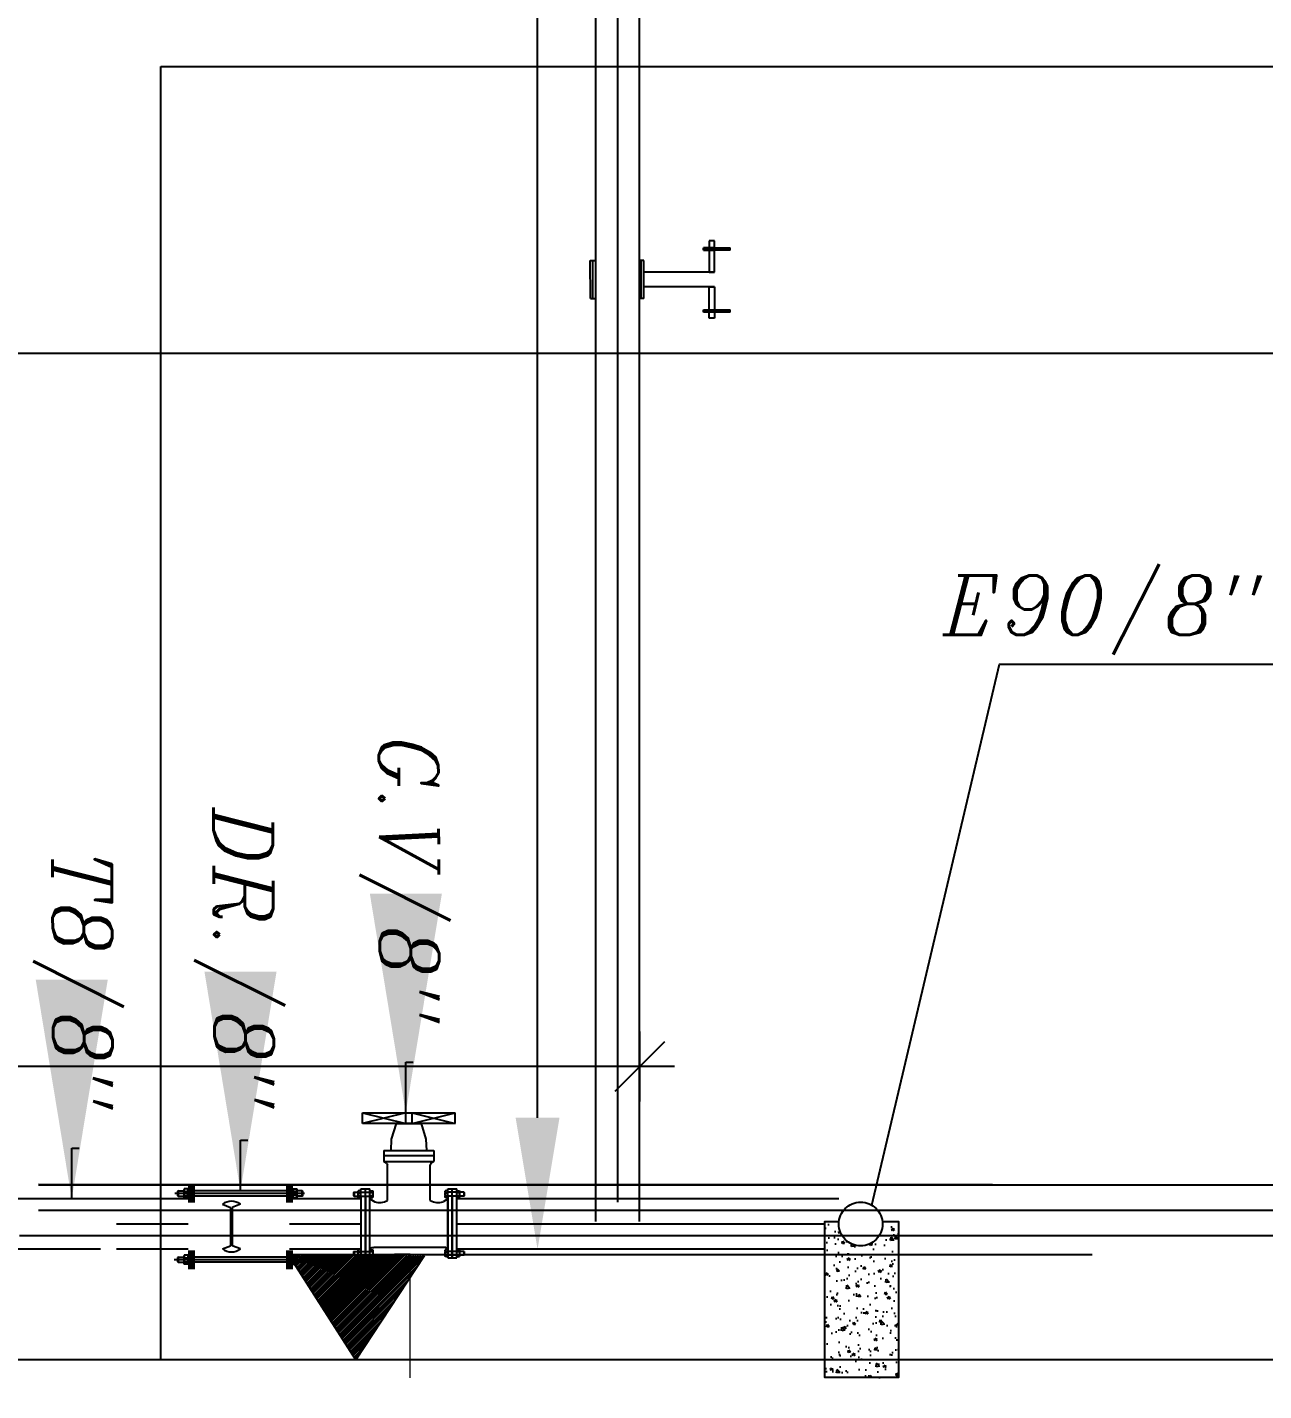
# Model space of a CAD drawing. Extents: x 152000 to 152174, y 158796 to 159332.
# Drawn here: x 152056.856 to 152059.677, y 159119.305 to 159122.414 of the extents above; entities that cross this region are included whole.
import ezdxf

# ---------------------------------------------------------------- set-up
doc = ezdxf.new("R2010")
doc.units = 0
doc.header["$LTSCALE"] = 3
doc.header["$MEASUREMENT"] = 0
doc.header["$PDMODE"] = 2
doc.header["$PDSIZE"] = 0.03
doc.linetypes.add('AUSGEZOGEN', pattern=[0])
doc.linetypes.add('CENTER', pattern=[2, 1.25, -0.25, 0.25, -0.25])
doc.layers.get('0').update_dxf_attribs({"linetype": 'CONTINUOUS'})
doc.layers.get('DEFPOINTS').update_dxf_attribs({"linetype": 'CONTINUOUS'})
doc.layers.add('BEAM', color=6, linetype='CONTINUOUS', lineweight=13)
doc.layers.add('LAND CORNERS', color=255, linetype='CONTINUOUS', lineweight=25)
for name, color, linetype in [('CENTER', 8, 'CENTER'), ('DIM', 144, 'CONTINUOUS'), ('EBENE0', 7, 'AUSGEZOGEN'), ('MECH', 6, 'CONTINUOUS'), ('NUMBERS', 6, 'CONTINUOUS'), ('TEXTS', 1, 'CONTINUOUS')]:
    doc.layers.add(name, color=color, linetype=linetype)
doc.styles.add('italic', font='italicc.shx', dxfattribs={"height": 0.4})
doc.styles.add('ROMAND10', font='ROMAND.shx', dxfattribs={"height": 0.2})
doc.dimstyles.new('1-100-layout', dxfattribs={"dimtxt": 0.2, "dimasz": 0.08, "dimexe": 0.18, "dimexo": 0.0625, "dimgap": 0.05, "dimtad": 1, "dimzin": 12, "dimdsep": 46, "dimtxsty": 'ROMAND10', "dimblk": '2', "dimcen": 0, "dimdle": 0.15, "dimse1": 1, "dimse2": 1, "dimclrd": 256, "dimclre": 9, "dimclrt": 1, "dimazin": 0, "dimtfac": 1, "dimtix": 1, "dimtofl": 0, "dimtmove": 2, "dimatfit": 0, "dimldrblk": '2', "dimfxl": 1, "dimtolj": 1, "dimtzin": 0, "dimlwd": -1, "dimlwe": -1, "dimarcsym": 0})
doc.dimstyles.new('mais 1-100 plan', dxfattribs={"dimtxt": 0.25, "dimasz": 0.1635, "dimexe": 0.18, "dimexo": 0.0625, "dimgap": 0, "dimtad": 1, "dimzin": 0, "dimdsep": 46, "dimtxsty": 'Standard', "dimblk": 'OBLIQUE', "dimcen": 0, "dimse1": 1, "dimse2": 1, "dimclrd": 8, "dimclrt": 4, "dimadec": 0, "dimazin": 0, "dimtfac": 1, "dimtix": 1, "dimtofl": 0, "dimtmove": 0, "dimatfit": 3, "dimldrblk": 'OBLIQUE', "dimfxl": 0.18, "dimtolj": 1, "dimtzin": 0, "dimarcsym": 0})
doc.dimstyles.get("Standard").update_dxf_attribs({"dimtxt": 0.7, "dimasz": 0.5, "dimexe": 4.572, "dimexo": 1.5875, "dimgap": 0.01, "dimtad": 1, "dimzin": 0, "dimdsep": 46, "dimtxsty": 'Standard', "dimcen": 2.286, "dimse1": 1, "dimse2": 1, "dimsd1": 1, "dimsd2": 1, "dimadec": 0, "dimazin": 0, "dimtfac": 1, "dimtdec": 4, "dimtofl": 0, "dimtmove": 0, "dimatfit": 3, "dimfxl": 1, "dimtolj": 1, "dimtzin": 0, "dimarcsym": 0})

# ---------------------------------------------------------------- blocks, each defined once
blk = doc.blocks.new('SUPP')
at = {"layer": 'CENTER', "linetype": 'CENTER'}
for p, q in [((162361.392, 176224.452), (162361.283, 176224.452)), ((162361.283, 176224.452), (162361.283, 176224.43)), ((162361.283, 176224.43), (162361.283, 176224.452)), ((162361.283, 176224.452), (162361.545, 176224.452)), ((162361.283, 176224.43), (162361.392, 176224.43)), ((162361.545, 176224.43), (162361.283, 176224.43)), ((162361.545, 176224.43), (162361.545, 176224.452)), ((162361.392, 176224.213), (162361.077, 176224.213)), ((162361.392, 176224.068), (162361.077, 176224.068)), ((162361.283, 176223.821), (162361.283, 176223.844)), ((162361.283, 176223.844), (162361.545, 176223.844)), ((162361.545, 176223.821), (162361.283, 176223.821)), ((162361.545, 176223.821), (162361.545, 176223.844))]:
    blk.add_line(p, q, dxfattribs=at)
for points in [[(162361.392, 176224.52), (162361.339, 176224.52), (162361.339, 176224.213), (162361.392, 176224.213)], [(162361.392, 176223.762), (162361.339, 176223.762), (162361.339, 176224.068), (162361.392, 176224.068)]]:
    blk.add_lwpolyline(points, close=True, dxfattribs=at)
blk = doc.blocks.new('*D145')
at = {"layer": 'DEFPOINTS', "color": 0, "transparency": 16777216}
for p in [(152058.0204, 159138.6748), (152058.0848, 159138.6748), (152057.8362, 159119.6271)]:
    blk.add_point(p, dxfattribs=at)
at = {"layer": 'LAND CORNERS', "color": 2, "lineweight": -2, "transparency": 16777216}
blk.add_line((152058.0204, 159119.9271), (152058.0204, 159138.3748), dxfattribs=at)
at = {"layer": 'LAND CORNERS', "color": 2, "transparency": 16777216}
for points in [[(152057.9704, 159138.3748), (152058.0704, 159138.3748), (152058.0204, 159138.6748)], [(152057.9704, 159119.9271), (152058.0704, 159119.9271), (152058.0204, 159119.6271)]]:
    blk.add_solid(points, dxfattribs=at)
at = {"layer": 'LAND CORNERS', "color": 2, "transparency": 16777216, "insert": (152057.8454, 159129.151), "char_height": 0.25, "attachment_point": 5, "rotation": 90}
blk.add_mtext('\\A1;19.05', dxfattribs=at)
blk = doc.blocks.new('_OBLIQUE')
at = {"color": 0, "linetype": 'ByBlock'}
blk.add_line((-0.5, -0.5), (0.5, 0.5), dxfattribs=at)
blk = doc.blocks.new('2')
for p, q in [((0, 1), (0, -1)), ((0.707, 0.707), (-0.707, -0.707)), ((1, 0), (-1, 0))]:
    blk.add_line(p, q)
blk = doc.blocks.new('*D149')
at = {"layer": 'DEFPOINTS', "color": 0, "transparency": 16777216}
for p in [(152054.7458, 159120.0439), (152054.7458, 159119.7423), (152058.253, 159119.6908)]:
    blk.add_point(p, dxfattribs=at)
at = {"layer": 'TEXTS', "transparency": 16777216}
blk.add_line((152058.173, 159120.0439), (152054.8258, 159120.0439), dxfattribs=at)
at = {"layer": 'TEXTS', "transparency": 16777216, "xscale": 0.08, "yscale": 0.08, "zscale": 0.08, "rotation": 180}
blk.add_blockref('2', (152054.7458, 159120.0439), dxfattribs=at)
at = {"layer": 'TEXTS', "transparency": 16777216, "xscale": 0.08, "yscale": 0.08, "zscale": 0.08}
blk.add_blockref('2', (152058.253, 159120.0439), dxfattribs=at)
at = {"layer": 'TEXTS', "color": 1, "transparency": 16777216, "insert": (152056.4994, 159120.1939), "char_height": 0.2, "attachment_point": 5, "style": 'ROMAND10'}
blk.add_mtext('\\A1;3.51', dxfattribs=at)
blk = doc.blocks.new('*D156')
at = {"layer": 'DEFPOINTS', "color": 0, "transparency": 16777216}
for p in [(152067.0555, 159119.9511), (152056.5608, 159119.2751), (152067.0555, 159118.7318)]:
    blk.add_point(p, dxfattribs=at)
at = {"layer": 'LAND CORNERS', "color": 2, "lineweight": -2, "transparency": 16777216}
blk.add_line((152056.8608, 159118.7318), (152066.7555, 159118.7318), dxfattribs=at)
at = {"layer": 'LAND CORNERS', "color": 2, "transparency": 16777216}
for points in [[(152056.8608, 159118.7818), (152056.8608, 159118.6818), (152056.5608, 159118.7318)], [(152066.7555, 159118.7818), (152066.7555, 159118.6818), (152067.0555, 159118.7318)]]:
    blk.add_solid(points, dxfattribs=at)
at = {"layer": 'LAND CORNERS', "color": 2, "transparency": 16777216, "insert": (152061.8081, 159118.9068), "char_height": 0.25, "attachment_point": 5}
blk.add_mtext('\\A1;10.49', dxfattribs=at)

msp = doc.modelspace()

# ---------------------------------------------------------------- hatches: boundary and pattern name
h = msp.add_hatch()
h.set_pattern_fill('AR-CONC', color=256, scale=0.008426, style=0)
h.set_pattern_definition([(130, (151985.55289, 158703.002355), (-0.0604350176, -0.005287379), [0.006319361, -0.0695129755]), (185, (151985.55289, 158703.002355), (0.011690931, 0.063378319), [0.005055489, -0.05561038]), (79.5486, (151985.547856, 158703.001915), (-0.0487441315, 0.058090902), [0.005370631, -0.059076939]), (133.8158, (151985.55289, 158703.01921), (-0.089923759, -0.013946326), [0.009479042, -0.104269463]), (83.3644, (151985.5454, 158703.018045), (-0.078752952, 0.082077372), [0.008055946, -0.088615394]), (188.8158, (151985.55289, 158703.01921), (-0.078752888, 0.082077433), [0.007583234, -0.08341557]), (159, (151985.544466, 158703.014994), (-0.050294285, -0.033923924), [0.006319361, -0.0695129755]), (214, (151985.544466, 158703.014994), (-0.0205013, 0.061099803), [0.005055489, -0.05561038]), (108.5486, (151985.540275, 158703.012167), (-0.070795606, 0.027175824), [0.005370631, -0.059076939]), (142.5, (151985.552892, 158703.002355), (-0.0010245669, 0.028049021), [0, -0.0549363152, 0, -0.056452962, 0, -0.0558210258]), (172.5, (151985.552892, 158703.002355), (-0.022165753, 0.033232402), [0, -0.032186614, 0, -0.053672443, 0, -0.0212751834]), (212.5, (151985.571682, 158703.002355), (-0.044978892, -0.0019004318), [0, -0.021064538, 0, -0.0657213587, 0, -0.0872071875]), (222.5, (151985.580108, 158703.002355), (-0.049138189, 0.008434661), [0, -0.0273838994, 0, -0.043645723, 0, -0.061929742])])
edge = h.paths.add_edge_path()
edge.add_line((152058.84402, 159119.69078), (152058.80704, 159119.69078))
edge.add_arc((152058.75741, 159119.68472), 0.05, 0, 6.96846, ccw=False)
edge.add_arc((152058.75741, 159119.68472), 0.05, -180, 0, ccw=False)
edge.add_arc((152058.75741, 159119.68472), 0.05, 173.03154, 180, ccw=False)
edge.add_line((152058.70778, 159119.69078), (152058.6755, 159119.69078))
edge.add_line((152058.6755, 159119.69078), (152058.6755, 159119.33466))
edge.add_line((152058.6755, 159119.33466), (152058.84402, 159119.33466))
edge.add_line((152058.84402, 159119.33466), (152058.84402, 159119.69078))
at = {"layer": 'TEXTS'}
h = msp.add_hatch(dxfattribs=at)
h.set_pattern_fill('ANSI31', color=0, scale=0.03)
h.set_pattern_definition([(45, (293.8744803, -33.747819), (-0.00265165042945, 0.00265165042945), [])])
h.paths.add_polyline_path([(152057.76221, 159119.61308), (152057.45199, 159119.61507), (152057.60576, 159119.37507)])

# ---------------------------------------------------------------- linework, layer by layer
for points in [[(152058.78322, 159119.72754), (152059.07395, 159120.96132), (152059.78541, 159120.96132)], [(152058.80704, 159119.69078), (152058.84402, 159119.69078), (152058.84402, 159119.33466), (152058.6755, 159119.33466), (152058.6755, 159119.69078), (152058.70778, 159119.69078)]]:
    msp.add_lwpolyline(points)
at = {"layer": 'BEAM', "color": 2}
for p, q in [((152057.72983, 159119.61581), (152057.69398, 159119.61581)), ((152057.72983, 159119.61581), (152057.76569, 159119.61581)), ((152057.72983, 159119.334), (152057.72983, 159119.61581))]:
    msp.add_line(p, q, dxfattribs=at)
at = {"layer": 'DIM', "color": 8}
for p, q in [((152058.14063, 159121.88202), (152058.15184, 159121.88204)), ((152058.14079, 159121.79581), (152058.14063, 159121.88202)), ((152058.14639, 159121.79582), (152058.14624, 159121.88203)), ((152058.26265, 159121.88202), (152058.25182, 159121.88204)), ((152058.25689, 159121.79582), (152058.25705, 159121.88203)), ((152058.2625, 159121.79581), (152058.26265, 159121.88202)), ((152058.14079, 159121.79581), (152058.152, 159121.79583)), ((152058.2625, 159121.79581), (152058.25182, 159121.79583))]:
    msp.add_line(p, q, dxfattribs=at)
at = {"layer": 'DIM', "color": 1}
for points in [[(152058.15335, 159119.69078), (152058.15335, 159138.35394)], [(152058.20335, 159119.73472), (152058.20335, 159138.35394)], [(152058.25299, 159119.69078), (152058.25335, 159138.35394)], [(152061.23523, 159119.77339), (152056.88171, 159119.77511)]]:
    msp.add_lwpolyline(points, dxfattribs=at)
at = {"layer": 'DIM', "color": 8}
for points in [[(152058.35078, 159121.85575), (152058.26261, 159121.85575)], [(152058.35078, 159121.82207), (152058.26261, 159121.82207)]]:
    msp.add_lwpolyline(points, dxfattribs=at)
at = {"layer": 'DIM', "color": 1, "linetype": 'CENTER'}
msp.add_circle((152058.75741, 159119.68472), 0.05, dxfattribs=at)
at = {"layer": 'EBENE0', "color": 8, "linetype": 'AUSGEZOGEN'}
for p, q in [((152057.1608, 159121.12507), (152057.1608, 159122.32507)), ((152057.1608, 159122.32507), (152060.9608, 159122.32507)), ((152057.1608, 159119.37507), (152057.1608, 159122.32507)), ((152057.1608, 159122.32507), (152060.9608, 159122.32507)), ((152065.9608, 159119.37507), (152056.5608, 159119.37507))]:
    msp.add_line(p, q, dxfattribs=at)
at = {"layer": 'MECH'}
for p, q in [((152057.7198, 159119.93847), (152057.62115, 159119.91402)), ((152057.62115, 159119.93847), (152057.7198, 159119.91402)), ((152057.62115, 159119.93847), (152057.83265, 159119.93847)), ((152057.62115, 159119.91402), (152057.62115, 159119.93847)), ((152057.7198, 159119.91402), (152057.7198, 159119.93847)), ((152057.7198, 159119.93847), (152057.734, 159119.93847)), ((152057.734, 159119.91402), (152057.83265, 159119.93847)), ((152057.734, 159119.93847), (152057.83265, 159119.91402)), ((152057.734, 159119.91402), (152057.734, 159119.93847)), ((152057.83265, 159119.91402), (152057.83265, 159119.93847)), ((152057.83265, 159119.91402), (152057.62115, 159119.91402)), ((152057.68717, 159119.87863), (152057.69849, 159119.91402)), ((152057.69849, 159119.91402), (152057.75531, 159119.91402)), ((152057.76663, 159119.87863), (152057.75531, 159119.91402)), ((152057.68612, 159119.85261), (152057.68717, 159119.87863)), ((152057.76767, 159119.85261), (152057.76663, 159119.87863)), ((152057.67008, 159119.85261), (152057.67008, 159119.82763)), ((152057.67008, 159119.85261), (152057.78372, 159119.85261)), ((152057.78372, 159119.85261), (152057.78372, 159119.82763)), ((152057.67008, 159119.84116), (152057.78372, 159119.84116)), ((152057.67652, 159119.8226), (152057.67008, 159119.82763)), ((152057.67008, 159119.82763), (152057.78372, 159119.82763)), ((152057.67652, 159119.8226), (152057.67807, 159119.81942)), ((152057.67807, 159119.73813), (152057.67807, 159119.81942)), ((152057.77728, 159119.8226), (152057.77573, 159119.81942)), ((152057.77573, 159119.73813), (152057.77573, 159119.81942)), ((152057.77728, 159119.8226), (152057.78372, 159119.82763)), ((152057.48871, 159119.7544), (152057.1931, 159119.7544)), ((152057.2015, 159119.76034), (152057.20011, 159119.75957)), ((152057.20011, 159119.74924), (152057.20011, 159119.75957)), ((152057.20011, 159119.74924), (152057.2015, 159119.74846)), ((152057.2015, 159119.74846), (152057.2015, 159119.76034)), ((152057.2015, 159119.76034), (152057.21353, 159119.76034)), ((152057.2015, 159119.74846), (152057.21353, 159119.74846)), ((152057.22254, 159119.76467), (152057.21428, 159119.76467)), ((152057.21428, 159119.76467), (152057.21428, 159119.76034)), ((152057.21428, 159119.74846), (152057.21428, 159119.76034)), ((152057.21428, 159119.75907), (152057.22254, 159119.75907)), ((152057.21428, 159119.74973), (152057.22254, 159119.74973)), ((152057.21428, 159119.74413), (152057.21428, 159119.74846)), ((152057.22254, 159119.74413), (152057.22254, 159119.76467)), ((152057.46279, 159119.76034), (152057.22254, 159119.76034)), ((152057.46279, 159119.74846), (152057.22254, 159119.74846)), ((152057.46279, 159119.74413), (152057.46279, 159119.76467)), ((152057.46279, 159119.76467), (152057.47105, 159119.76467)), ((152057.47105, 159119.75907), (152057.46279, 159119.75907)), ((152057.47105, 159119.74973), (152057.46279, 159119.74973)), ((152057.47105, 159119.76467), (152057.47105, 159119.76034)), ((152057.47105, 159119.74846), (152057.47105, 159119.76034)), ((152057.47105, 159119.74413), (152057.47105, 159119.74846)), ((152057.48383, 159119.76034), (152057.4718, 159119.76034)), ((152057.48383, 159119.74846), (152057.4718, 159119.74846)), ((152057.48383, 159119.76034), (152057.48522, 159119.75957)), ((152057.48383, 159119.74846), (152057.48383, 159119.76034)), ((152057.48522, 159119.74924), (152057.48383, 159119.74846)), ((152057.48522, 159119.74924), (152057.48522, 159119.75957)), ((152057.60089, 159119.75649), (152057.60191, 159119.75705)), ((152057.60089, 159119.75649), (152057.60089, 159119.74894)), ((152057.60191, 159119.74837), (152057.60089, 159119.74894)), ((152057.60191, 159119.75705), (152057.60191, 159119.74837)), ((152057.60191, 159119.75705), (152057.61071, 159119.75705)), ((152057.60191, 159119.74837), (152057.61071, 159119.74837)), ((152057.61729, 159119.76022), (152057.61126, 159119.76022)), ((152057.61126, 159119.76022), (152057.61126, 159119.75705)), ((152057.61126, 159119.75705), (152057.61126, 159119.74837)), ((152057.61126, 159119.75612), (152057.61729, 159119.75612)), ((152057.61126, 159119.7493), (152057.61729, 159119.7493)), ((152057.61126, 159119.74521), (152057.61126, 159119.74837)), ((152057.61729, 159119.75705), (152057.63847, 159119.75705)), ((152057.61729, 159119.74837), (152057.63847, 159119.74837)), ((152057.6176, 159119.74935), (152057.6176, 159119.76514)), ((152057.6176, 159119.76514), (152057.62786, 159119.76514)), ((152057.6176, 159119.74935), (152057.6176, 159119.62309)), ((152057.62786, 159119.76514), (152057.63812, 159119.76514)), ((152057.62786, 159119.74935), (152057.62786, 159119.76514)), ((152057.62786, 159119.6073), (152057.62786, 159119.76514)), ((152057.62786, 159119.74935), (152057.62786, 159119.62309)), ((152057.63812, 159119.6073), (152057.63812, 159119.76514)), ((152057.63847, 159119.76022), (152057.6445, 159119.76022)), ((152057.6445, 159119.75612), (152057.63847, 159119.75612)), ((152057.6445, 159119.7493), (152057.63847, 159119.7493)), ((152057.6445, 159119.76022), (152057.6445, 159119.75705)), ((152057.6445, 159119.75705), (152057.6445, 159119.74837)), ((152057.6445, 159119.74521), (152057.6445, 159119.74837)), ((152057.8093, 159119.76022), (152057.8093, 159119.75705)), ((152057.81533, 159119.76022), (152057.8093, 159119.76022)), ((152057.8093, 159119.75705), (152057.8093, 159119.74837)), ((152057.8093, 159119.75612), (152057.81533, 159119.75612)), ((152057.8093, 159119.7493), (152057.81533, 159119.7493)), ((152057.8093, 159119.74521), (152057.8093, 159119.74837)), ((152057.83651, 159119.75705), (152057.81533, 159119.75705)), ((152057.83651, 159119.74837), (152057.81533, 159119.74837)), ((152057.81568, 159119.6073), (152057.81568, 159119.76514)), ((152057.81568, 159119.74935), (152057.81568, 159119.76514)), ((152057.81568, 159119.76514), (152057.82594, 159119.76514)), ((152057.81568, 159119.6073), (152057.81568, 159119.76514)), ((152057.81568, 159119.74935), (152057.81568, 159119.62309)), ((152057.82594, 159119.6073), (152057.82594, 159119.76514)), ((152057.82594, 159119.76514), (152057.8362, 159119.76514)), ((152057.82594, 159119.74935), (152057.82594, 159119.76514)), ((152057.82594, 159119.6073), (152057.82594, 159119.76514)), ((152057.82594, 159119.6073), (152057.82594, 159119.76514)), ((152057.82594, 159119.74935), (152057.82594, 159119.62309)), ((152057.8362, 159119.6073), (152057.8362, 159119.76514)), ((152057.83651, 159119.76022), (152057.84254, 159119.76022)), ((152057.84254, 159119.75612), (152057.83651, 159119.75612)), ((152057.84254, 159119.7493), (152057.83651, 159119.7493)), ((152057.84254, 159119.76022), (152057.84254, 159119.75705)), ((152057.84254, 159119.75705), (152057.84254, 159119.74837)), ((152057.84254, 159119.74521), (152057.84254, 159119.74837)), ((152057.85188, 159119.75705), (152057.84309, 159119.75705)), ((152057.85188, 159119.74837), (152057.84309, 159119.74837)), ((152057.8529, 159119.75649), (152057.85188, 159119.75705)), ((152057.85188, 159119.75705), (152057.85188, 159119.74837)), ((152057.85188, 159119.74837), (152057.8529, 159119.74894)), ((152057.8529, 159119.75649), (152057.8529, 159119.74894)), ((152057.22254, 159119.74413), (152057.21428, 159119.74413)), ((152057.30163, 159119.72993), (152057.3201, 159119.72258)), ((152057.3201, 159119.72258), (152057.3201, 159119.63516)), ((152057.34245, 159119.72993), (152057.32398, 159119.72258)), ((152057.32398, 159119.72258), (152057.32398, 159119.63516)), ((152057.46279, 159119.74413), (152057.47105, 159119.74413)), ((152057.61729, 159119.74521), (152057.61126, 159119.74521)), ((152057.6176, 159119.7381), (152057.6176, 159119.6331)), ((152057.63812, 159119.74229), (152057.6489, 159119.73501)), ((152057.63847, 159119.74521), (152057.6445, 159119.74521)), ((152057.81568, 159119.74229), (152057.8049, 159119.73501)), ((152057.81533, 159119.74521), (152057.8093, 159119.74521)), ((152057.83651, 159119.74521), (152057.84254, 159119.74521)), ((152057.30163, 159119.62781), (152057.3201, 159119.63516)), ((152057.34245, 159119.62781), (152057.32398, 159119.63516)), ((152057.61729, 159119.62552), (152057.61126, 159119.62552)), ((152057.61126, 159119.62552), (152057.61126, 159119.62235)), ((152057.63812, 159119.62714), (152057.64234, 159119.63116)), ((152057.63847, 159119.62552), (152057.6445, 159119.62552)), ((152057.64234, 159119.63116), (152057.64672, 159119.63152)), ((152057.6445, 159119.62552), (152057.6445, 159119.62235)), ((152057.80707, 159119.63152), (152057.64672, 159119.63152)), ((152057.81146, 159119.63116), (152057.80707, 159119.63152)), ((152057.8093, 159119.62552), (152057.8093, 159119.62235)), ((152057.81533, 159119.62552), (152057.8093, 159119.62552)), ((152057.81568, 159119.62714), (152057.81146, 159119.63116)), ((152057.83651, 159119.62552), (152057.84254, 159119.62552)), ((152057.84254, 159119.62552), (152057.84254, 159119.62235)), ((152057.48871, 159119.60334), (152057.19155, 159119.60334)), ((152057.2015, 159119.60928), (152057.20011, 159119.60851)), ((152057.20011, 159119.59818), (152057.20011, 159119.60851)), ((152057.20011, 159119.59818), (152057.2015, 159119.5974)), ((152057.2015, 159119.5974), (152057.2015, 159119.60928)), ((152057.2015, 159119.60928), (152057.21353, 159119.60928)), ((152057.2015, 159119.5974), (152057.21353, 159119.5974)), ((152057.21428, 159119.61361), (152057.21428, 159119.60928)), ((152057.22254, 159119.61361), (152057.21428, 159119.61361)), ((152057.21428, 159119.60928), (152057.21428, 159119.5974)), ((152057.21428, 159119.60801), (152057.22254, 159119.60801)), ((152057.21428, 159119.59867), (152057.22254, 159119.59867)), ((152057.21428, 159119.59307), (152057.21428, 159119.5974)), ((152057.22254, 159119.59307), (152057.21428, 159119.59307)), ((152057.22254, 159119.61361), (152057.22254, 159119.59307)), ((152057.46279, 159119.60928), (152057.22254, 159119.60928)), ((152057.46279, 159119.5974), (152057.22254, 159119.5974)), ((152057.46279, 159119.61361), (152057.46279, 159119.59307)), ((152057.46279, 159119.61361), (152057.47105, 159119.61361)), ((152057.47105, 159119.60801), (152057.46279, 159119.60801)), ((152057.47105, 159119.59867), (152057.46279, 159119.59867)), ((152057.46279, 159119.59307), (152057.47105, 159119.59307)), ((152057.47105, 159119.61361), (152057.47105, 159119.60928)), ((152057.47105, 159119.60928), (152057.47105, 159119.5974)), ((152057.47105, 159119.59307), (152057.47105, 159119.5974)), ((152057.48383, 159119.60928), (152057.4718, 159119.60928)), ((152057.48383, 159119.5974), (152057.4718, 159119.5974)), ((152057.48383, 159119.60928), (152057.48383, 159119.5974)), ((152057.48522, 159119.60851), (152057.48383, 159119.60928)), ((152057.48383, 159119.5974), (152057.48522, 159119.59818)), ((152057.48522, 159119.60851), (152057.48522, 159119.59818)), ((152057.60089, 159119.62179), (152057.60191, 159119.62235)), ((152057.60089, 159119.62179), (152057.60089, 159119.61424)), ((152057.60191, 159119.61367), (152057.60089, 159119.61424)), ((152057.60191, 159119.62235), (152057.60191, 159119.61367)), ((152057.60191, 159119.62235), (152057.61071, 159119.62235)), ((152057.60191, 159119.61367), (152057.61071, 159119.61367)), ((152057.61126, 159119.62235), (152057.61126, 159119.61367)), ((152057.61126, 159119.62142), (152057.61729, 159119.62142)), ((152057.61126, 159119.6146), (152057.61729, 159119.6146)), ((152057.61126, 159119.61051), (152057.61126, 159119.61367)), ((152057.61729, 159119.61051), (152057.61126, 159119.61051)), ((152057.61729, 159119.62235), (152057.63847, 159119.62235)), ((152057.61729, 159119.61367), (152057.63847, 159119.61367)), ((152057.6176, 159119.62309), (152057.6176, 159119.6073)), ((152057.6176, 159119.6073), (152057.62786, 159119.6073)), ((152057.6176, 159119.6073), (152057.62786, 159119.6073)), ((152057.62786, 159119.62309), (152057.62786, 159119.6073)), ((152057.62786, 159119.6073), (152057.63812, 159119.6073)), ((152057.62786, 159119.6073), (152057.63812, 159119.6073)), ((152057.6445, 159119.62142), (152057.63847, 159119.62142)), ((152057.6445, 159119.6146), (152057.63847, 159119.6146)), ((152057.63847, 159119.61051), (152057.6445, 159119.61051)), ((152057.6445, 159119.62235), (152057.6445, 159119.61367)), ((152057.6445, 159119.61051), (152057.6445, 159119.61367)), ((152057.8093, 159119.62235), (152057.8093, 159119.61367)), ((152057.8093, 159119.62142), (152057.81533, 159119.62142)), ((152057.8093, 159119.6146), (152057.81533, 159119.6146)), ((152057.8093, 159119.61051), (152057.8093, 159119.61367)), ((152057.81533, 159119.61051), (152057.8093, 159119.61051)), ((152057.83651, 159119.62235), (152057.81533, 159119.62235)), ((152057.83651, 159119.61367), (152057.81533, 159119.61367)), ((152057.81568, 159119.62309), (152057.81568, 159119.6073)), ((152057.81568, 159119.6073), (152057.82594, 159119.6073)), ((152057.81568, 159119.6073), (152057.82594, 159119.6073)), ((152057.82594, 159119.62309), (152057.82594, 159119.6073)), ((152057.82594, 159119.6073), (152057.8362, 159119.6073)), ((152057.82594, 159119.6073), (152057.8362, 159119.6073)), ((152057.84254, 159119.62142), (152057.83651, 159119.62142)), ((152057.84254, 159119.6146), (152057.83651, 159119.6146)), ((152057.83651, 159119.61051), (152057.84254, 159119.61051)), ((152057.84254, 159119.62235), (152057.84254, 159119.61367)), ((152057.84254, 159119.61051), (152057.84254, 159119.61367)), ((152057.85188, 159119.62235), (152057.84309, 159119.62235)), ((152057.85188, 159119.61367), (152057.84309, 159119.61367)), ((152057.8529, 159119.62179), (152057.85188, 159119.62235)), ((152057.85188, 159119.62235), (152057.85188, 159119.61367)), ((152057.85188, 159119.61367), (152057.8529, 159119.61424)), ((152057.8529, 159119.62179), (152057.8529, 159119.61424))]:
    msp.add_line(p, q, dxfattribs=at)
at = {"layer": 'MECH', "const_width": 0.01619}
for points in [[(152057.23124, 159119.7761), (152057.23124, 159119.73331)], [(152057.45464, 159119.7761), (152057.45464, 159119.73331)], [(152057.23124, 159119.58164), (152057.23124, 159119.62443)], [(152057.45464, 159119.58164), (152057.45464, 159119.62443)]]:
    msp.add_lwpolyline(points, dxfattribs=at)
at = {"layer": 'MECH'}
for centre, radius, start, end in [((152057.21756, 159119.76187), 0.00431, 139.521, 220.479), ((152057.21756, 159119.74693), 0.00431, 139.521, 220.479), ((152057.22439, 159119.7544), 0.01113, 155.22028, 204.77972), ((152057.46777, 159119.76187), 0.00431, 319.521, 40.479), ((152057.46094, 159119.7544), 0.01113, 335.22028, 24.77972), ((152057.46777, 159119.74693), 0.00431, 319.521, 40.479), ((152057.61366, 159119.75817), 0.00315, 139.521, 220.479), ((152057.61366, 159119.74725), 0.00315, 139.521, 220.479), ((152057.61865, 159119.75271), 0.00814, 155.22028, 204.77972), ((152057.6421, 159119.75817), 0.00315, 319.521, 40.479), ((152057.63711, 159119.75271), 0.00814, 335.22028, 24.77972), ((152057.6421, 159119.74725), 0.00315, 319.521, 40.479), ((152057.8117, 159119.75817), 0.00315, 139.521, 220.479), ((152057.8117, 159119.74725), 0.00315, 139.521, 220.479), ((152057.81669, 159119.75271), 0.00814, 155.22028, 204.77972), ((152057.84014, 159119.75817), 0.00315, 319.521, 40.479), ((152057.83515, 159119.75271), 0.00814, 335.22028, 24.77972), ((152057.84014, 159119.74725), 0.00315, 319.521, 40.479), ((152057.32204, 159119.702), 0.0346, 53.84916, 126.15084), ((152057.6592, 159119.77662), 0.04287, 256.09893, 296.1187), ((152057.7946, 159119.77662), 0.04287, 243.8813, 283.90107), ((152057.32204, 159119.65575), 0.0346, 233.84916, 306.15084), ((152057.61366, 159119.62347), 0.00315, 139.521, 220.479), ((152057.6421, 159119.62347), 0.00315, 319.521, 40.479), ((152057.8117, 159119.62347), 0.00315, 139.521, 220.479), ((152057.84014, 159119.62347), 0.00315, 319.521, 40.479), ((152057.21756, 159119.61081), 0.00431, 139.521, 220.479), ((152057.21756, 159119.59587), 0.00431, 139.521, 220.479), ((152057.22439, 159119.60334), 0.01113, 155.22028, 204.77972), ((152057.46777, 159119.61081), 0.00431, 319.521, 40.479), ((152057.46094, 159119.60334), 0.01113, 335.22028, 24.77972), ((152057.46777, 159119.59587), 0.00431, 319.521, 40.479), ((152057.61366, 159119.61255), 0.00315, 139.521, 220.479), ((152057.61865, 159119.61801), 0.00814, 155.22028, 204.77972), ((152057.63711, 159119.61801), 0.00814, 335.22028, 24.77972), ((152057.6421, 159119.61255), 0.00315, 319.521, 40.479), ((152057.8117, 159119.61255), 0.00315, 139.521, 220.479), ((152057.81669, 159119.61801), 0.00814, 155.22028, 204.77972), ((152057.83515, 159119.61801), 0.00814, 335.22028, 24.77972), ((152057.84014, 159119.61255), 0.00315, 319.521, 40.479)]:
    msp.add_arc(centre, radius, start, end, dxfattribs=at)
at = {"layer": 'TEXTS', "color": 2}
for p, q in [((152057.02377, 159119.74229), (152054.75719, 159119.74229)), ((152057.02377, 159119.62714), (152054.73935, 159119.62714))]:
    msp.add_line(p, q, dxfattribs=at)
at = {"layer": 'TEXTS', "color": 0}
for p, q in [((152057.60576, 159119.37507), (152057.45199, 159119.61507)), ((152057.45199, 159119.61507), (152059.28517, 159119.61507)), ((152057.60576, 159119.37507), (152057.76221, 159119.61308))]:
    msp.add_line(p, q, dxfattribs=at)
at = {"layer": 'TEXTS'}
msp.add_lwpolyline([(152066.6404, 159121.66993), (152053.80565, 159121.66993), (152053.80565, 159117.44674), (152066.6404, 159117.44674)], close=True, dxfattribs=at)
for points in [[(152061.23523, 159119.77336), (152056.88171, 159119.77336)], [(152057.22315, 159119.74229), (152056.96049, 159119.74229)], [(152057.6176, 159119.74229), (152057.45464, 159119.74229)], [(152058.70741, 159119.74229), (152057.8362, 159119.74229)], [(152061.23523, 159119.71578), (152056.88173, 159119.71578)], [(152061.23523, 159119.6582), (152056.83898, 159119.6582)], [(152057.22315, 159119.68472), (152057.06019, 159119.68472)], [(152057.6176, 159119.68472), (152057.45464, 159119.68472)], [(152058.6755, 159119.68472), (152057.8362, 159119.68472)], [(152057.22315, 159119.62714), (152057.06019, 159119.62714)], [(152057.6176, 159119.62714), (152057.45464, 159119.62714)], [(152058.6755, 159119.62714), (152057.8362, 159119.62714)]]:
    msp.add_lwpolyline(points, dxfattribs=at)

# ---------------------------------------------------------------- block references
at = {"layer": 'LAND CORNERS', "xscale": 0.2322948344741895, "yscale": 0.2322948344741895, "zscale": 0.2322948344741895}
msp.add_blockref('SUPP', (114342.71131, 118185.88128), dxfattribs=at)

# ---------------------------------------------------------------- texts
at = {"layer": 'NUMBERS', "color": 5, "style": 'italic'}
msp.add_text('E90/8"', height=0.135478, dxfattribs=at).set_placement((152058.94466, 159121.02859))
for s, p in [('G.V/8"', (152057.65824, 159120.80037)), ('DR./8"', (152057.28105, 159120.63513)), ('T8/8"', (152056.91363, 159120.53961))]:
    msp.add_text(s, height=0.135478, rotation=270.25624, dxfattribs=at).set_placement(p)

# ---------------------------------------------------------------- dimensions: what is measured, and where the dimension line sits
at = {"layer": 'LAND CORNERS'}
dim = msp.add_linear_dim(base=(152058.02039, 159138.67481), p1=(152057.8362, 159119.62714), p2=(152058.08481, 159138.67481), angle=90, dimstyle='mais 1-100 plan', override={"dimasz": 0.3, "dimgap": 0.05, "dimsah": 1, "dimclrd": 2, "dimclrt": 2, "dimfxlon": 1, "dimarcsym": 1}, dxfattribs=at)
dim.commit()
dim.dimension.update_dxf_attribs({"geometry": '*D145', "text_midpoint": (152057.84539, 159129.15098)})
dim = msp.add_linear_dim(base=(152067.05548, 159118.73178), p1=(152056.5608, 159119.27507), p2=(152067.05548, 159119.95111), dimstyle='mais 1-100 plan', override={"dimasz": 0.3, "dimgap": 0.05, "dimsah": 1, "dimclrd": 2, "dimclrt": 2, "dimfxlon": 1, "dimarcsym": 1}, dxfattribs=at)
dim.commit()
dim.dimension.update_dxf_attribs({"geometry": '*D156', "text_midpoint": (152061.80814, 159118.90678)})
at = {"layer": 'TEXTS', "color": 2}
dim = msp.add_linear_dim(base=(152054.74585, 159120.0439), p1=(152058.25299, 159119.69078), p2=(152054.74585, 159119.74229), dimstyle='1-100-layout', dxfattribs=at)
dim.commit()
dim.dimension.update_dxf_attribs({"geometry": '*D149', "text_midpoint": (152056.49942, 159120.1939)})

# ---------------------------------------------------------------- leaders
for points in [[(152057.7198, 159119.93847), (152057.71983, 159120.05424), (152057.73676, 159120.05424)], [(152057.34266, 159119.76034), (152057.34269, 159119.87611), (152057.35963, 159119.87611)], [(152056.95774, 159119.74223), (152056.95777, 159119.858), (152056.97471, 159119.858)]]:
    msp.add_leader(points, dimstyle='Standard', override={"dimscale": 1, "dimfxl": 0.18})

doc.saveas('drawing.dxf')
